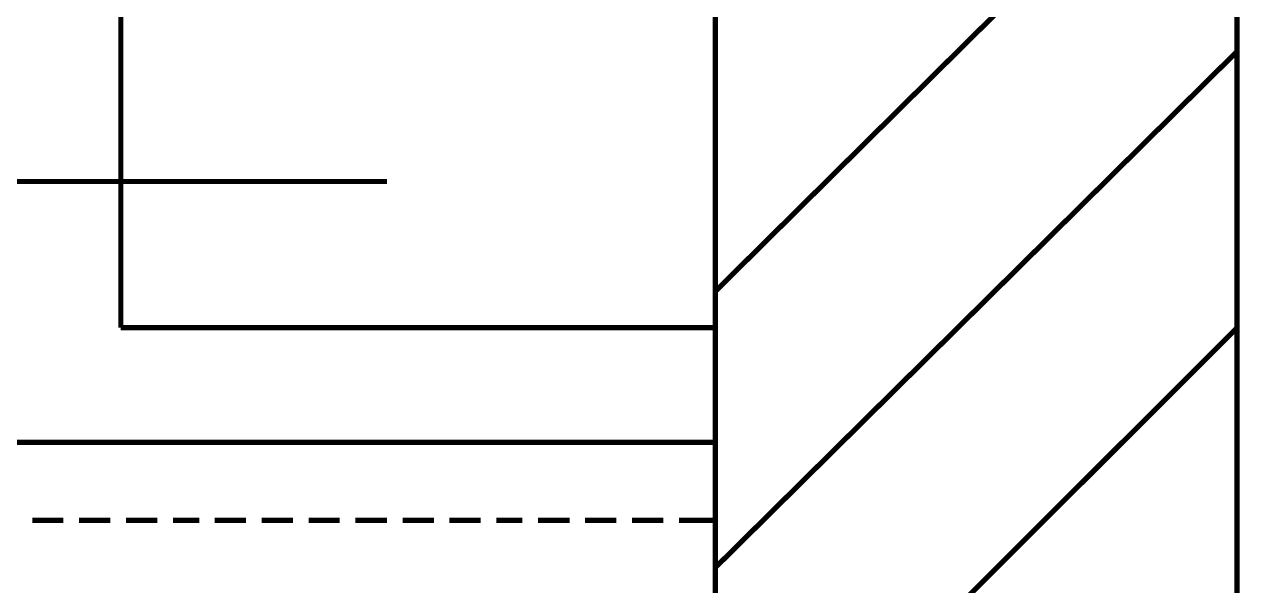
# Model space of a CAD drawing. Header units: metres. Extents: x -593 to 248, y 430 to 1024.
# Drawn here: x -231.57 to -221.69, y 800.79 to 805.35 of the extents above; entities that cross this region are included whole.
import ezdxf

# ---------------------------------------------------------------- set-up
doc = ezdxf.new("R2010")
doc.units = ezdxf.units.M
doc.header["$MEASUREMENT"] = 0
doc.layers.add('C00-00-00-BLACK', color=7, linetype='Continuous')
doc.layers.add('C00-7E-FF', color=150, linetype='Continuous')

msp = doc.modelspace()

# ---------------------------------------------------------------- linework, layer by layer
at = {"layer": 'C00-00-00-BLACK', "const_width": 0.0423}
for points in [[(-221.7108, 765.2452), (-221.7108, 832.8959)], [(-225.9518, 769.4838), (-225.9518, 828.6999)], [(-230.7858, 802.8849), (-230.7858, 821.0269)], [(-225.9518, 803.1809), (-221.7108, 807.3799)], [(-225.9518, 800.9349), (-221.7108, 805.1309)], [(-225.9518, 802.8849), (-230.7858, 802.8849)], [(-225.9518, 798.6459), (-221.7108, 802.8849)], [(-239.6068, 801.9529), (-225.9518, 801.9529)], [(-231.2518, 801.3179), (-231.5058, 801.3179)], [(-230.8698, 801.3179), (-231.1248, 801.3179)], [(-230.4898, 801.3179), (-230.7438, 801.3179)], [(-230.1478, 801.3179), (-230.3628, 801.3179)], [(-229.7678, 801.3179), (-230.0218, 801.3179)], [(-229.3858, 801.3179), (-229.6408, 801.3179)], [(-229.0058, 801.3179), (-229.2598, 801.3179)], [(-228.6208, 801.3179), (-228.8788, 801.3179)], [(-228.2408, 801.3179), (-228.4948, 801.3179)], [(-227.8608, 801.3179), (-228.1148, 801.3179)], [(-227.5218, 801.3179), (-227.7328, 801.3179)], [(-227.1368, 801.3179), (-227.3948, 801.3179)], [(-226.7568, 801.3179), (-227.0108, 801.3179)], [(-226.3748, 801.3179), (-226.6298, 801.3179)], [(-225.9518, 801.3179), (-226.2488, 801.3179)]]:
    msp.add_lwpolyline(points, dxfattribs=at)
at = {"layer": 'C00-7E-FF', "const_width": 0.0423}
msp.add_lwpolyline([(-233.5848, 804.0729), (-228.6208, 804.0729)], dxfattribs=at)

doc.saveas('drawing.dxf')
